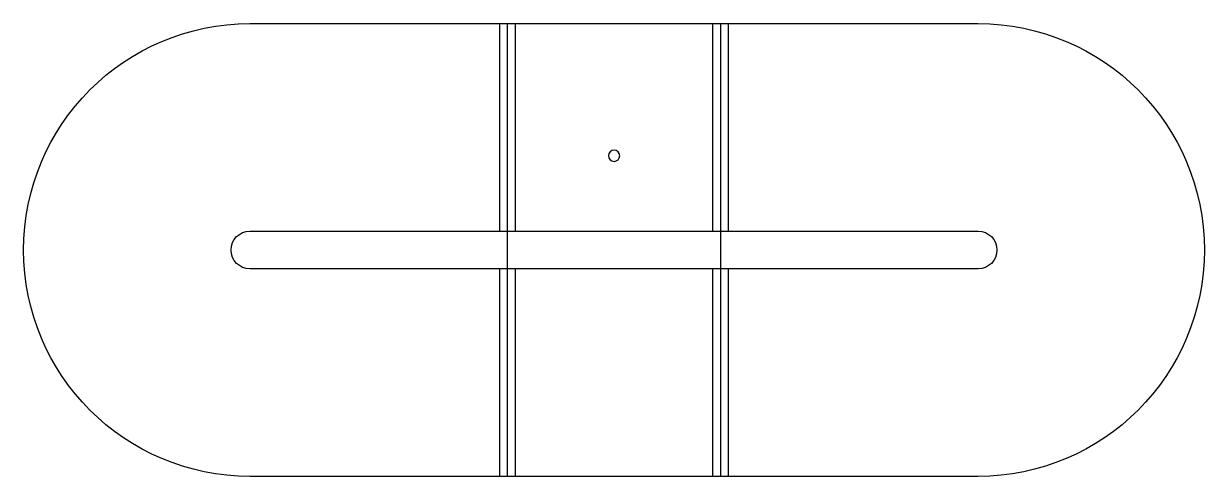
# Model space of a CAD drawing. Header units: millimetres. Extents: x -60 to 253, y 0 to 120.
import ezdxf

# ---------------------------------------------------------------- set-up
doc = ezdxf.new("R2010")
doc.units = ezdxf.units.MM

msp = doc.modelspace()

# ---------------------------------------------------------------- linework, layer by layer
at = {"layer": 'BEND'}
for p, q in [((68.28, 0), (68.28, 120)), ((124.83, 120), (124.83, 0))]:
    msp.add_line(p, q, dxfattribs=at)
at = {"layer": 'BEND_EXTENT'}
for p, q in [((66.24, 65), (66.24, 120)), ((70.32, 120), (70.32, 65)), ((122.8, 65), (122.8, 120)), ((126.87, 120), (126.87, 65)), ((66.24, 0), (66.24, 55)), ((70.32, 55), (70.32, 0)), ((122.8, 0), (122.8, 55)), ((126.87, 55), (126.87, 0))]:
    msp.add_line(p, q, dxfattribs=at)
at = {"layer": 'INTERIOR_PROFILES'}
msp.add_lwpolyline([(193.11, 65, -1), (193.11, 55), (0, 55, -1), (0, 65)], format="xyb", close=True, dxfattribs=at)
at = {"layer": 'INTERIOR_PROFILES', "extrusion": (0, 0, -1)}
msp.add_circle((-96.56, 85), 1.5, dxfattribs=at)
at = {"layer": 'OUTER_PROFILES'}
msp.add_lwpolyline([(193.11, 120, -1), (193.11, 0), (0, 0, -1), (0, 120)], format="xyb", close=True, dxfattribs=at)

doc.saveas('drawing.dxf')
